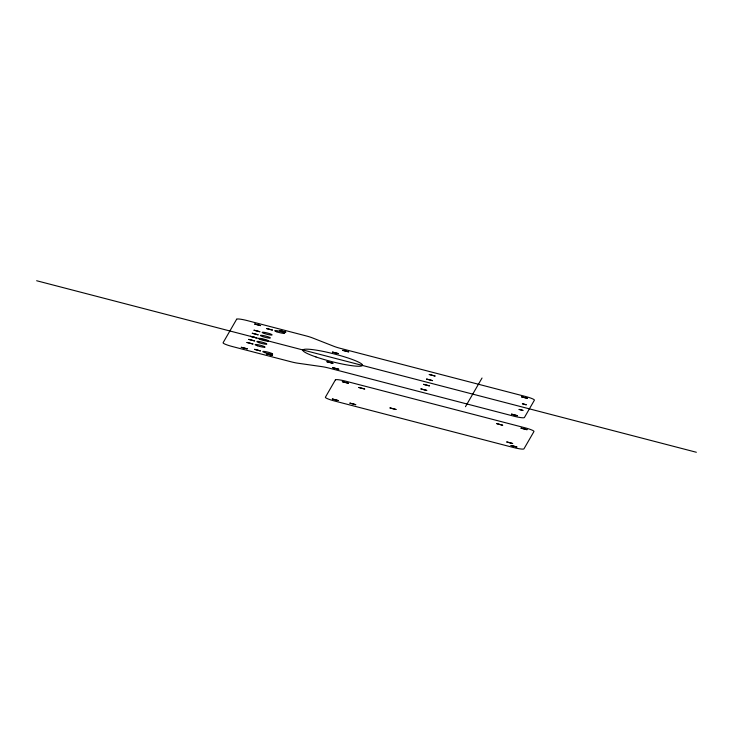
<?xml version="1.0" encoding="UTF-8"?>
<svg xmlns="http://www.w3.org/2000/svg" width="733" height="733" viewBox="0 0 733 733"><rect width="100%" height="100%" fill="white"/><g stroke="black" fill="none" stroke-linecap="round" stroke-linejoin="round"><path stroke-width="1.1" d="M465.464 406.705L482.03 378.017M36.65 280.739L696.35 452.261M349.916 403.15L355.871 404.698L349.943 403.113M358.831 387.491L364.787 389.04L358.858 387.464M390.02 407.933L395.976 409.481L390.02 407.933M496.782 423.692L502.737 425.241L496.873 423.637M506.778 441.99L512.743 443.538L506.815 441.962M241.276 347.314L247.241 348.835L241.276 347.314M246.975 342.467L252.94 343.988L246.975 342.467M248.734 339.406L254.699 340.955L248.799 339.361M250.503 336.346L256.468 337.867L250.53 336.319M252.271 333.286L258.227 334.834L252.326 333.24M254.69 324.068L260.646 325.617L254.754 324.023M254.039 330.226L260.004 331.747L254.058 330.207M254.589 349.375L260.545 350.924L254.644 349.329M266.592 328.567L272.557 330.088L266.62 328.54M266.491 353.874L272.456 355.395L266.51 353.847M279.914 330.62L285.879 332.141L279.933 330.601M326.927 361.754L332.892 363.275L326.927 361.754M332.489 352.115L338.454 353.636L332.507 352.087M332.782 367.709L338.747 369.23L332.782 367.709M342.787 350.365L348.752 351.886L342.815 350.337M332.333 399.036L338.298 400.584L332.397 398.99M342.348 381.691L348.312 383.212L342.348 381.691M420.916 388.939L426.881 390.46L420.934 388.921M423.555 384.367L429.52 385.888L423.582 384.339M426.597 379.098L432.552 380.647L426.661 379.053M429.236 374.517L435.2 376.066L429.3 374.471M511.487 414.172L517.443 415.721L511.552 414.127M521.502 396.828L527.467 398.349L521.502 396.828M519.12 409.435L523.096 410.453L519.138 409.417M511.048 445.499L517.012 447.02L511.066 445.472M522.391 403.773L526.358 404.808L522.427 403.746M521.053 428.154L527.018 429.675L521.053 428.154M236.658 319.221L223.089 342.742A10.262 1.338 14.3 0 0 232.324 346.526L291.047 361.79A10.262 1.338 14.3 0 0 297.827 363.202L322.135 366.674A10.262 1.338 14.3 0 1 328.915 368.085L513.769 416.152A10.262 1.338 14.3 0 0 524.397 417.526L534.403 400.181A10.262 1.338 14.3 0 0 525.176 396.397L340.314 348.331A10.262 1.338 14.3 0 1 333.891 346.315L312.441 337.895A10.262 1.338 14.3 0 0 306.009 335.87L247.287 320.605A10.262 1.338 14.3 0 0 236.658 319.221M335.402 379.886L325.388 397.231A10.262 1.338 14.3 0 0 334.624 401.015L513.329 447.478A10.262 1.338 14.3 0 0 523.948 448.853L533.963 431.508A10.262 1.338 14.3 0 0 524.727 427.724L346.022 381.261A10.262 1.338 14.3 0 0 335.402 379.886M276.882 331.838A5.131 0.669 14.3 0 0 284.624 333.258A5.131 0.669 14.3 0 0 277.477 330.794A5.131 0.669 14.3 0 0 276.882 331.838M264.356 333.506A5.131 0.669 14.3 0 0 272.108 334.917A5.131 0.669 14.3 0 0 264.961 332.461A5.131 0.669 14.3 0 0 264.356 333.506M262.588 336.566A5.131 0.669 14.3 0 0 270.34 337.977A5.131 0.669 14.3 0 0 263.193 335.522A5.131 0.669 14.3 0 0 262.588 336.566M260.829 339.626A5.131 0.669 14.3 0 0 268.571 341.037A5.131 0.669 14.3 0 0 261.424 338.582A5.131 0.669 14.3 0 0 260.829 339.626M259.061 342.687A5.131 0.669 14.3 0 0 266.803 344.098A5.131 0.669 14.3 0 0 259.665 341.642A5.131 0.669 14.3 0 0 259.061 342.687M257.292 345.747A5.131 0.669 14.3 0 0 265.044 347.158A5.131 0.669 14.3 0 0 257.897 344.702A5.131 0.669 14.3 0 0 257.292 345.747M264.906 352.646A5.131 0.669 14.3 0 0 272.658 354.066A5.131 0.669 14.3 0 0 265.511 351.611A5.131 0.669 14.3 0 0 264.906 352.646M315.987 356.962A30.795 4.022 14.3 0 0 362.469 365.455A30.795 4.022 14.3 0 0 319.597 350.704A30.795 4.022 14.3 0 0 315.987 356.962"/></g></svg>
